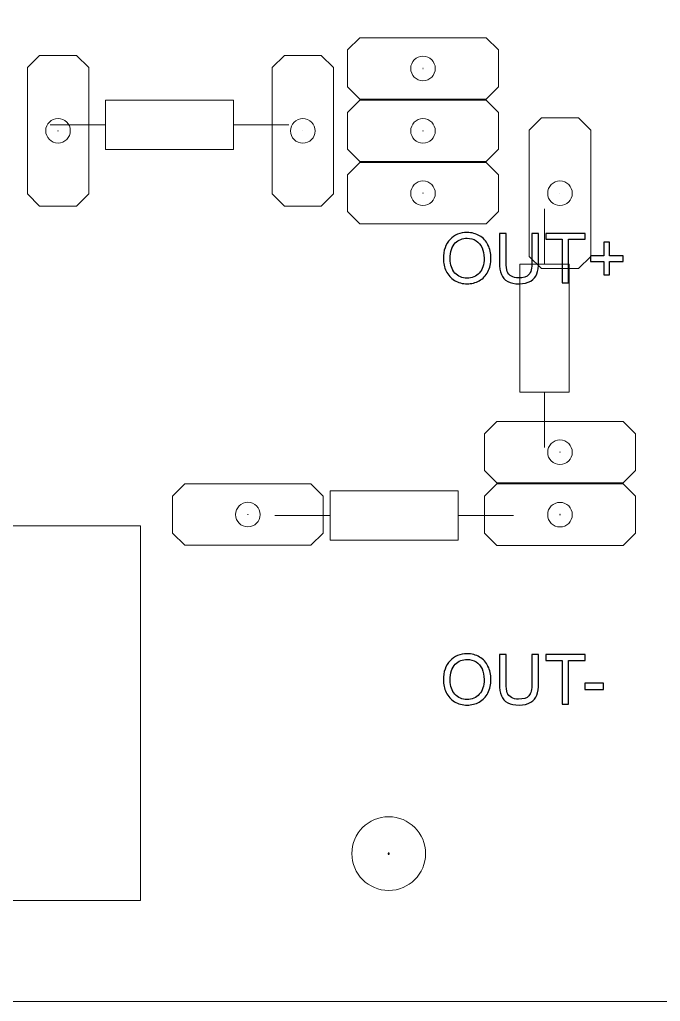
# Model space of a CAD drawing. Header units: millimetres. Extents: x -145 to 148, y -255 to 152.
# Drawn here: x 64.56 to 90.63, y -25.44 to 14.52 of the extents above; entities that cross this region are included whole.
import ezdxf

# ---------------------------------------------------------------- set-up
doc = ezdxf.new("R2010")
doc.units = ezdxf.units.MM
doc.header["$MEASUREMENT"] = 0
doc.layers.add('Layer 1', color=7, linetype='Continuous')

msp = doc.modelspace()

# ---------------------------------------------------------------- linework, layer by layer
at = {"layer": 'Layer 1', "color": 140, "lineweight": 9}
for points in [[(68.0598, 9.2367), (73.2666, 9.2367), (73.2666, 11.2367), (68.0598, 11.2367), (68.0598, 9.2367)], [(77.1944, -6.6669), (82.4012, -6.6669), (82.4012, -4.6669), (77.1944, -4.6669), (77.1944, -6.6669)]]:
    msp.add_lwpolyline(points, close=True, dxfattribs=at)
at = {"layer": 'Layer 1', "lineweight": 9}
for centre, major_axis in [((80.9742, 12.5282), (0, 0.5)), ((66.124, 9.9931), (0, 0.5)), ((76.0857, 9.9882), (0, 0.5)), ((80.9742, 9.9882), (0, 0.5)), ((80.9742, 7.4482), (0, 0.5)), ((86.5485, 7.45), (0, 0.5)), ((86.5485, -3.0927), (0, 0.5)), ((73.8486, -5.6292), (0, 0.5)), ((86.5485, -5.6327), (0, 0.5)), ((79.579, -19.4254), (0, 1.5))]:
    msp.add_ellipse(centre, major_axis=major_axis, ratio=1, dxfattribs=at)
for points, knots in [([(21.2203, 28.6584), (21.2203, 28.6584), (20.0655, 29.3251), (20.0655, 29.3251), (19.671, 29.184), (19.2458, 29.1072), (18.8028, 29.1072), (16.7317, 29.1072), (15.0528, 30.7861), (15.0528, 32.8572), (15.0528, 34.4854), (16.0905, 35.8711), (17.5404, 36.3894), (17.5404, 36.3894), (17.5404, 37.3814), (17.5404, 37.3814), (17.5404, 37.3814), (15.794, 39.1278), (15.794, 39.1278), (15.794, 39.1278), (15.794, 49.2486), (15.794, 49.2486), (15.794, 49.2486), (17.5304, 50.985), (17.5304, 50.985), (17.5304, 50.985), (135.1163, 50.985), (135.1163, 50.985), (135.6024, 52.4924), (137.0168, 53.583), (138.686, 53.583), (140.7571, 53.583), (142.436, 51.9041), (142.436, 49.833), (142.436, 48.2997), (141.5157, 46.9813), (140.1975, 46.4001), (140.1975, 46.4001), (140.1975, 12.5718), (140.1975, 12.5718), (141.5218, 11.9932), (142.4475, 10.6716), (142.4475, 9.1339), (142.4475, 7.5962), (141.5218, 6.2746), (140.1975, 5.696), (140.1975, 5.696), (140.1975, -20.0954), (140.1975, -20.0954), (140.1975, -20.0954), (134.8523, -25.4406), (134.8523, -25.4406), (134.8523, -25.4406), (29.9739, -25.4406), (29.9739, -25.4406), (29.9739, -25.4406), (26.9739, -22.4406), (26.9739, -22.4406), (26.9739, -22.4406), (26.9739, -5.4211), (26.9739, -5.4211), (26.9739, -5.4211), (28.7239, -3.6711), (28.7239, -3.6711), (28.7239, -3.6711), (40.8277, -3.6711), (40.8277, -3.6711), (40.8277, -3.6711), (42.3547, -2.144), (42.3547, -2.144), (42.3547, -2.144), (42.4719, 11.2024), (42.4719, 11.2024), (42.4719, 11.2024), (40.4808, 13.1935), (40.4808, 13.1935), (40.4808, 13.1935), (22.6803, 13.1935), (22.6803, 13.1935), (22.6803, 13.1935), (21.1803, 14.6935), (21.1803, 14.6935), (21.1803, 14.6935), (21.1803, 28.6815), (21.1803, 28.6815)], [0, 0, 0, 0, 0.0357143, 0.0357143, 0.0357143, 0.0714286, 0.0714286, 0.0714286, 0.1071429, 0.1071429, 0.1071429, 0.1428571, 0.1428571, 0.1428571, 0.1785714, 0.1785714, 0.1785714, 0.2142857, 0.2142857, 0.2142857, 0.25, 0.25, 0.25, 0.2857143, 0.2857143, 0.2857143, 0.3214286, 0.3214286, 0.3214286, 0.3571429, 0.3571429, 0.3571429, 0.3928571, 0.3928571, 0.3928571, 0.4285714, 0.4285714, 0.4285714, 0.4642857, 0.4642857, 0.4642857, 0.5, 0.5, 0.5, 0.5357143, 0.5357143, 0.5357143, 0.5714286, 0.5714286, 0.5714286, 0.6071429, 0.6071429, 0.6071429, 0.6428571, 0.6428571, 0.6428571, 0.6785714, 0.6785714, 0.6785714, 0.7142857, 0.7142857, 0.7142857, 0.75, 0.75, 0.75, 0.7857143, 0.7857143, 0.7857143, 0.8214286, 0.8214286, 0.8214286, 0.8571429, 0.8571429, 0.8571429, 0.8928571, 0.8928571, 0.8928571, 0.9285714, 0.9285714, 0.9285714, 0.9642857, 0.9642857, 0.9642857, 1, 1, 1, 1]), ([(83.5424, 11.28), (83.5424, 11.28), (78.406, 11.28), (78.406, 11.28), (78.406, 11.28), (77.906, 11.78), (77.906, 11.78), (77.906, 11.78), (77.906, 13.28), (77.906, 13.28), (77.906, 13.28), (78.406, 13.78), (78.406, 13.78), (78.406, 13.78), (83.5424, 13.78), (83.5424, 13.78), (83.5424, 13.78), (84.0424, 13.28), (84.0424, 13.28), (84.0424, 13.28), (84.0424, 11.78), (84.0424, 11.78), (84.0424, 11.78), (83.5424, 11.28), (83.5424, 11.28)], [0, 0, 0, 0, 0.125, 0.125, 0.125, 0.25, 0.25, 0.25, 0.375, 0.375, 0.375, 0.5, 0.5, 0.5, 0.625, 0.625, 0.625, 0.75, 0.75, 0.75, 0.875, 0.875, 0.875, 1, 1, 1, 1]), ([(64.8757, 7.4249), (64.8757, 7.4249), (64.8757, 12.5613), (64.8757, 12.5613), (64.8757, 12.5613), (65.3757, 13.0613), (65.3757, 13.0613), (65.3757, 13.0613), (66.8757, 13.0613), (66.8757, 13.0613), (66.8757, 13.0613), (67.3757, 12.5613), (67.3757, 12.5613), (67.3757, 12.5613), (67.3757, 7.4249), (67.3757, 7.4249), (67.3757, 7.4249), (66.8757, 6.9249), (66.8757, 6.9249), (66.8757, 6.9249), (65.3757, 6.9249), (65.3757, 6.9249), (65.3757, 6.9249), (64.8757, 7.4249), (64.8757, 7.4249)], [0, 0, 0, 0, 0.125, 0.125, 0.125, 0.25, 0.25, 0.25, 0.375, 0.375, 0.375, 0.5, 0.5, 0.5, 0.625, 0.625, 0.625, 0.75, 0.75, 0.75, 0.875, 0.875, 0.875, 1, 1, 1, 1]), ([(74.8357, 7.4249), (74.8357, 7.4249), (74.8357, 12.5613), (74.8357, 12.5613), (74.8357, 12.5613), (75.3357, 13.0613), (75.3357, 13.0613), (75.3357, 13.0613), (76.8357, 13.0613), (76.8357, 13.0613), (76.8357, 13.0613), (77.3357, 12.5613), (77.3357, 12.5613), (77.3357, 12.5613), (77.3357, 7.4249), (77.3357, 7.4249), (77.3357, 7.4249), (76.8357, 6.9249), (76.8357, 6.9249), (76.8357, 6.9249), (75.3357, 6.9249), (75.3357, 6.9249), (75.3357, 6.9249), (74.8357, 7.4249), (74.8357, 7.4249)], [0, 0, 0, 0, 0.125, 0.125, 0.125, 0.25, 0.25, 0.25, 0.375, 0.375, 0.375, 0.5, 0.5, 0.5, 0.625, 0.625, 0.625, 0.75, 0.75, 0.75, 0.875, 0.875, 0.875, 1, 1, 1, 1]), ([(83.5424, 8.74), (83.5424, 8.74), (78.406, 8.74), (78.406, 8.74), (78.406, 8.74), (77.906, 9.24), (77.906, 9.24), (77.906, 9.24), (77.906, 10.74), (77.906, 10.74), (77.906, 10.74), (78.406, 11.24), (78.406, 11.24), (78.406, 11.24), (83.5424, 11.24), (83.5424, 11.24), (83.5424, 11.24), (84.0424, 10.74), (84.0424, 10.74), (84.0424, 10.74), (84.0424, 9.24), (84.0424, 9.24), (84.0424, 9.24), (83.5424, 8.74), (83.5424, 8.74)], [0, 0, 0, 0, 0.125, 0.125, 0.125, 0.25, 0.25, 0.25, 0.375, 0.375, 0.375, 0.5, 0.5, 0.5, 0.625, 0.625, 0.625, 0.75, 0.75, 0.75, 0.875, 0.875, 0.875, 1, 1, 1, 1]), ([(85.2985, 4.8818), (85.2985, 4.8818), (85.2985, 10.0182), (85.2985, 10.0182), (85.2985, 10.0182), (85.7985, 10.5182), (85.7985, 10.5182), (85.7985, 10.5182), (87.2985, 10.5182), (87.2985, 10.5182), (87.2985, 10.5182), (87.7985, 10.0182), (87.7985, 10.0182), (87.7985, 10.0182), (87.7985, 4.8818), (87.7985, 4.8818), (87.7985, 4.8818), (87.2985, 4.3818), (87.2985, 4.3818), (87.2985, 4.3818), (85.7985, 4.3818), (85.7985, 4.3818), (85.7985, 4.3818), (85.2985, 4.8818), (85.2985, 4.8818)], [0, 0, 0, 0, 0.125, 0.125, 0.125, 0.25, 0.25, 0.25, 0.375, 0.375, 0.375, 0.5, 0.5, 0.5, 0.625, 0.625, 0.625, 0.75, 0.75, 0.75, 0.875, 0.875, 0.875, 1, 1, 1, 1]), ([(83.5424, 6.2), (83.5424, 6.2), (78.406, 6.2), (78.406, 6.2), (78.406, 6.2), (77.906, 6.7), (77.906, 6.7), (77.906, 6.7), (77.906, 8.2), (77.906, 8.2), (77.906, 8.2), (78.406, 8.7), (78.406, 8.7), (78.406, 8.7), (83.5424, 8.7), (83.5424, 8.7), (83.5424, 8.7), (84.0424, 8.2), (84.0424, 8.2), (84.0424, 8.2), (84.0424, 6.7), (84.0424, 6.7), (84.0424, 6.7), (83.5424, 6.2), (83.5424, 6.2)], [0, 0, 0, 0, 0.125, 0.125, 0.125, 0.25, 0.25, 0.25, 0.375, 0.375, 0.375, 0.5, 0.5, 0.5, 0.625, 0.625, 0.625, 0.75, 0.75, 0.75, 0.875, 0.875, 0.875, 1, 1, 1, 1]), ([(81.8038, 4.7803), (81.8038, 5.1152), (81.8941, 5.3777), (82.0742, 5.5673), (82.2544, 5.7568), (82.4867, 5.8514), (82.7718, 5.8514), (82.9585, 5.8514), (83.1264, 5.8067), (83.2765, 5.7178), (83.4261, 5.6289), (83.5404, 5.5047), (83.6189, 5.3452), (83.6975, 5.1863), (83.737, 5.0056), (83.737, 4.8039), (83.737, 4.5992), (83.6956, 4.4158), (83.6128, 4.2545), (83.53, 4.0927), (83.4129, 3.9704), (83.2614, 3.8876), (83.1095, 3.8043), (82.9458, 3.7629), (82.7704, 3.7629), (82.5799, 3.7629), (82.4101, 3.809), (82.26, 3.9008), (82.1104, 3.9925), (81.9966, 4.1176), (81.9195, 4.2766), (81.8423, 4.4351), (81.8038, 4.603), (81.8038, 4.7803)], [0, 0, 0, 0, 0.0909091, 0.0909091, 0.0909091, 0.1818182, 0.1818182, 0.1818182, 0.2727273, 0.2727273, 0.2727273, 0.3636364, 0.3636364, 0.3636364, 0.4545455, 0.4545455, 0.4545455, 0.5454545, 0.5454545, 0.5454545, 0.6363636, 0.6363636, 0.6363636, 0.7272727, 0.7272727, 0.7272727, 0.8181818, 0.8181818, 0.8181818, 0.9090909, 0.9090909, 0.9090909, 1, 1, 1, 1]), ([(82.0803, 4.7756), (82.0803, 4.5325), (82.1457, 4.341), (82.2765, 4.2013), (82.4072, 4.0616), (82.5714, 3.9915), (82.769, 3.9915), (82.9703, 3.9915), (83.1354, 4.0621), (83.2657, 4.2032), (83.3955, 4.3443), (83.4604, 4.5447), (83.4604, 4.8043), (83.4604, 4.9685), (83.4326, 5.1119), (83.3771, 5.2342), (83.3216, 5.3565), (83.2403, 5.4515), (83.1335, 5.5188), (83.0262, 5.5861), (82.9063, 5.6199), (82.7732, 5.6199), (82.5841, 5.6199), (82.4214, 5.555), (82.285, 5.4252), (82.1485, 5.2954), (82.0803, 5.079), (82.0803, 4.7756)], [0, 0, 0, 0, 0.1111111, 0.1111111, 0.1111111, 0.2222222, 0.2222222, 0.2222222, 0.3333333, 0.3333333, 0.3333333, 0.4444444, 0.4444444, 0.4444444, 0.5555556, 0.5555556, 0.5555556, 0.6666667, 0.6666667, 0.6666667, 0.7777778, 0.7777778, 0.7777778, 0.8888889, 0.8888889, 0.8888889, 1, 1, 1, 1]), ([(85.4044, 5.8175), (85.4044, 5.8175), (85.6725, 5.8175), (85.6725, 5.8175), (85.6725, 5.8175), (85.6725, 4.6505), (85.6725, 4.6505), (85.6725, 4.4473), (85.6495, 4.286), (85.6039, 4.1665), (85.5578, 4.0475), (85.475, 3.9501), (85.3555, 3.8754), (85.2356, 3.8006), (85.0789, 3.7629), (84.8842, 3.7629), (84.6956, 3.7629), (84.5408, 3.7954), (84.4209, 3.8608), (84.3005, 3.9262), (84.2149, 4.0202), (84.1636, 4.1439), (84.1123, 4.2676), (84.0865, 4.4365), (84.0865, 4.6505), (84.0865, 4.6505), (84.0865, 5.8175), (84.0865, 5.8175), (84.0865, 5.8175), (84.3546, 5.8175), (84.3546, 5.8175), (84.3546, 5.8175), (84.3546, 4.651), (84.3546, 4.651), (84.3546, 4.4755), (84.371, 4.3457), (84.4035, 4.2629), (84.4359, 4.1797), (84.4914, 4.1152), (84.5709, 4.0706), (84.65, 4.0254), (84.7468, 4.0028), (84.8611, 4.0028), (85.0568, 4.0028), (85.1965, 4.0475), (85.2798, 4.1364), (85.363, 4.2258), (85.4044, 4.397), (85.4044, 4.651), (85.4044, 4.651), (85.4044, 5.8175), (85.4044, 5.8175)], [0, 0, 0, 0, 0.0588235, 0.0588235, 0.0588235, 0.1176471, 0.1176471, 0.1176471, 0.1764706, 0.1764706, 0.1764706, 0.2352941, 0.2352941, 0.2352941, 0.2941176, 0.2941176, 0.2941176, 0.3529412, 0.3529412, 0.3529412, 0.4117647, 0.4117647, 0.4117647, 0.4705882, 0.4705882, 0.4705882, 0.5294118, 0.5294118, 0.5294118, 0.5882353, 0.5882353, 0.5882353, 0.6470588, 0.6470588, 0.6470588, 0.7058824, 0.7058824, 0.7058824, 0.7647059, 0.7647059, 0.7647059, 0.8235294, 0.8235294, 0.8235294, 0.8823529, 0.8823529, 0.8823529, 0.9411765, 0.9411765, 0.9411765, 1, 1, 1, 1]), ([(86.6325, 3.7968), (86.6325, 3.7968), (86.6325, 5.5804), (86.6325, 5.5804), (86.6325, 5.5804), (85.9665, 5.5804), (85.9665, 5.5804), (85.9665, 5.5804), (85.9665, 5.8175), (85.9665, 5.8175), (85.9665, 5.8175), (87.5667, 5.8175), (87.5667, 5.8175), (87.5667, 5.8175), (87.5667, 5.5804), (87.5667, 5.5804), (87.5667, 5.5804), (86.9007, 5.5804), (86.9007, 5.5804), (86.9007, 5.5804), (86.9007, 3.7968), (86.9007, 3.7968), (86.9007, 3.7968), (86.6325, 3.7968), (86.6325, 3.7968)], [0, 0, 0, 0, 0.125, 0.125, 0.125, 0.25, 0.25, 0.25, 0.375, 0.375, 0.375, 0.5, 0.5, 0.5, 0.625, 0.625, 0.625, 0.75, 0.75, 0.75, 0.875, 0.875, 0.875, 1, 1, 1, 1]), ([(88.3339, 4.1242), (88.3339, 4.1242), (88.3339, 4.6773), (88.3339, 4.6773), (88.3339, 4.6773), (87.7835, 4.6773), (87.7835, 4.6773), (87.7835, 4.6773), (87.7835, 4.9087), (87.7835, 4.9087), (87.7835, 4.9087), (88.3339, 4.9087), (88.3339, 4.9087), (88.3339, 4.9087), (88.3339, 5.4591), (88.3339, 5.4591), (88.3339, 5.4591), (88.5681, 5.4591), (88.5681, 5.4591), (88.5681, 5.4591), (88.5681, 4.9087), (88.5681, 4.9087), (88.5681, 4.9087), (89.1184, 4.9087), (89.1184, 4.9087), (89.1184, 4.9087), (89.1184, 4.6773), (89.1184, 4.6773), (89.1184, 4.6773), (88.5681, 4.6773), (88.5681, 4.6773), (88.5681, 4.6773), (88.5681, 4.1242), (88.5681, 4.1242), (88.5681, 4.1242), (88.3339, 4.1242), (88.3339, 4.1242)], [0, 0, 0, 0, 0.0833333, 0.0833333, 0.0833333, 0.1666667, 0.1666667, 0.1666667, 0.25, 0.25, 0.25, 0.3333333, 0.3333333, 0.3333333, 0.4166667, 0.4166667, 0.4166667, 0.5, 0.5, 0.5, 0.5833333, 0.5833333, 0.5833333, 0.6666667, 0.6666667, 0.6666667, 0.75, 0.75, 0.75, 0.8333333, 0.8333333, 0.8333333, 0.9166667, 0.9166667, 0.9166667, 1, 1, 1, 1]), ([(89.1167, -4.341), (89.1167, -4.341), (83.9803, -4.341), (83.9803, -4.341), (83.9803, -4.341), (83.4803, -3.841), (83.4803, -3.841), (83.4803, -3.841), (83.4803, -2.341), (83.4803, -2.341), (83.4803, -2.341), (83.9803, -1.841), (83.9803, -1.841), (83.9803, -1.841), (89.1167, -1.841), (89.1167, -1.841), (89.1167, -1.841), (89.6167, -2.341), (89.6167, -2.341), (89.6167, -2.341), (89.6167, -3.841), (89.6167, -3.841), (89.6167, -3.841), (89.1167, -4.341), (89.1167, -4.341)], [0, 0, 0, 0, 0.125, 0.125, 0.125, 0.25, 0.25, 0.25, 0.375, 0.375, 0.375, 0.5, 0.5, 0.5, 0.625, 0.625, 0.625, 0.75, 0.75, 0.75, 0.875, 0.875, 0.875, 1, 1, 1, 1]), ([(76.4168, -6.8792), (76.4168, -6.8792), (71.2804, -6.8792), (71.2804, -6.8792), (71.2804, -6.8792), (70.7804, -6.3792), (70.7804, -6.3792), (70.7804, -6.3792), (70.7804, -4.8792), (70.7804, -4.8792), (70.7804, -4.8792), (71.2804, -4.3792), (71.2804, -4.3792), (71.2804, -4.3792), (76.4168, -4.3792), (76.4168, -4.3792), (76.4168, -4.3792), (76.9168, -4.8792), (76.9168, -4.8792), (76.9168, -4.8792), (76.9168, -6.3792), (76.9168, -6.3792), (76.9168, -6.3792), (76.4168, -6.8792), (76.4168, -6.8792)], [0, 0, 0, 0, 0.125, 0.125, 0.125, 0.25, 0.25, 0.25, 0.375, 0.375, 0.375, 0.5, 0.5, 0.5, 0.625, 0.625, 0.625, 0.75, 0.75, 0.75, 0.875, 0.875, 0.875, 1, 1, 1, 1]), ([(89.1167, -6.881), (89.1167, -6.881), (83.9803, -6.881), (83.9803, -6.881), (83.9803, -6.881), (83.4803, -6.381), (83.4803, -6.381), (83.4803, -6.381), (83.4803, -4.881), (83.4803, -4.881), (83.4803, -4.881), (83.9803, -4.381), (83.9803, -4.381), (83.9803, -4.381), (89.1167, -4.381), (89.1167, -4.381), (89.1167, -4.381), (89.6167, -4.881), (89.6167, -4.881), (89.6167, -4.881), (89.6167, -6.381), (89.6167, -6.381), (89.6167, -6.381), (89.1167, -6.881), (89.1167, -6.881)], [0, 0, 0, 0, 0.125, 0.125, 0.125, 0.25, 0.25, 0.25, 0.375, 0.375, 0.375, 0.5, 0.5, 0.5, 0.625, 0.625, 0.625, 0.75, 0.75, 0.75, 0.875, 0.875, 0.875, 1, 1, 1, 1]), ([(81.8038, -12.3647), (81.8038, -12.0298), (81.8941, -11.7673), (82.0742, -11.5777), (82.2544, -11.3882), (82.4867, -11.2936), (82.7718, -11.2936), (82.9585, -11.2936), (83.1264, -11.3383), (83.2765, -11.4272), (83.4261, -11.5161), (83.5404, -11.6403), (83.6189, -11.7998), (83.6975, -11.9587), (83.737, -12.1394), (83.737, -12.3411), (83.737, -12.5458), (83.6956, -12.7292), (83.6128, -12.8905), (83.53, -13.0523), (83.4129, -13.1746), (83.2614, -13.2574), (83.1095, -13.3407), (82.9458, -13.3821), (82.7704, -13.3821), (82.5799, -13.3821), (82.4101, -13.336), (82.26, -13.2442), (82.1104, -13.1525), (81.9966, -13.0274), (81.9195, -12.8684), (81.8423, -12.7099), (81.8038, -12.542), (81.8038, -12.3647)], [0, 0, 0, 0, 0.0909091, 0.0909091, 0.0909091, 0.1818182, 0.1818182, 0.1818182, 0.2727273, 0.2727273, 0.2727273, 0.3636364, 0.3636364, 0.3636364, 0.4545455, 0.4545455, 0.4545455, 0.5454545, 0.5454545, 0.5454545, 0.6363636, 0.6363636, 0.6363636, 0.7272727, 0.7272727, 0.7272727, 0.8181818, 0.8181818, 0.8181818, 0.9090909, 0.9090909, 0.9090909, 1, 1, 1, 1]), ([(82.0803, -12.3694), (82.0803, -12.6125), (82.1457, -12.804), (82.2765, -12.9437), (82.4072, -13.0834), (82.5714, -13.1535), (82.769, -13.1535), (82.9703, -13.1535), (83.1354, -13.0829), (83.2657, -12.9418), (83.3955, -12.8007), (83.4604, -12.6003), (83.4604, -12.3407), (83.4604, -12.1765), (83.4326, -12.0331), (83.3771, -11.9108), (83.3216, -11.7885), (83.2403, -11.6935), (83.1335, -11.6262), (83.0262, -11.5589), (82.9063, -11.5251), (82.7732, -11.5251), (82.5841, -11.5251), (82.4214, -11.59), (82.285, -11.7198), (82.1485, -11.8496), (82.0803, -12.066), (82.0803, -12.3694)], [0, 0, 0, 0, 0.1111111, 0.1111111, 0.1111111, 0.2222222, 0.2222222, 0.2222222, 0.3333333, 0.3333333, 0.3333333, 0.4444444, 0.4444444, 0.4444444, 0.5555556, 0.5555556, 0.5555556, 0.6666667, 0.6666667, 0.6666667, 0.7777778, 0.7777778, 0.7777778, 0.8888889, 0.8888889, 0.8888889, 1, 1, 1, 1]), ([(85.4044, -11.3275), (85.4044, -11.3275), (85.6725, -11.3275), (85.6725, -11.3275), (85.6725, -11.3275), (85.6725, -12.4945), (85.6725, -12.4945), (85.6725, -12.6977), (85.6495, -12.859), (85.6039, -12.9785), (85.5578, -13.0975), (85.475, -13.1949), (85.3555, -13.2696), (85.2356, -13.3444), (85.0789, -13.3821), (84.8842, -13.3821), (84.6956, -13.3821), (84.5408, -13.3496), (84.4209, -13.2842), (84.3005, -13.2188), (84.2149, -13.1248), (84.1636, -13.0011), (84.1123, -12.8774), (84.0865, -12.7085), (84.0865, -12.4945), (84.0865, -12.4945), (84.0865, -11.3275), (84.0865, -11.3275), (84.0865, -11.3275), (84.3546, -11.3275), (84.3546, -11.3275), (84.3546, -11.3275), (84.3546, -12.494), (84.3546, -12.494), (84.3546, -12.6695), (84.371, -12.7993), (84.4035, -12.8821), (84.4359, -12.9653), (84.4914, -13.0298), (84.5709, -13.0744), (84.65, -13.1196), (84.7468, -13.1422), (84.8611, -13.1422), (85.0568, -13.1422), (85.1965, -13.0975), (85.2798, -13.0086), (85.363, -12.9192), (85.4044, -12.748), (85.4044, -12.494), (85.4044, -12.494), (85.4044, -11.3275), (85.4044, -11.3275)], [0, 0, 0, 0, 0.0588235, 0.0588235, 0.0588235, 0.1176471, 0.1176471, 0.1176471, 0.1764706, 0.1764706, 0.1764706, 0.2352941, 0.2352941, 0.2352941, 0.2941176, 0.2941176, 0.2941176, 0.3529412, 0.3529412, 0.3529412, 0.4117647, 0.4117647, 0.4117647, 0.4705882, 0.4705882, 0.4705882, 0.5294118, 0.5294118, 0.5294118, 0.5882353, 0.5882353, 0.5882353, 0.6470588, 0.6470588, 0.6470588, 0.7058824, 0.7058824, 0.7058824, 0.7647059, 0.7647059, 0.7647059, 0.8235294, 0.8235294, 0.8235294, 0.8823529, 0.8823529, 0.8823529, 0.9411765, 0.9411765, 0.9411765, 1, 1, 1, 1]), ([(86.6325, -13.3482), (86.6325, -13.3482), (86.6325, -11.5646), (86.6325, -11.5646), (86.6325, -11.5646), (85.9665, -11.5646), (85.9665, -11.5646), (85.9665, -11.5646), (85.9665, -11.3275), (85.9665, -11.3275), (85.9665, -11.3275), (87.5667, -11.3275), (87.5667, -11.3275), (87.5667, -11.3275), (87.5667, -11.5646), (87.5667, -11.5646), (87.5667, -11.5646), (86.9007, -11.5646), (86.9007, -11.5646), (86.9007, -11.5646), (86.9007, -13.3482), (86.9007, -13.3482), (86.9007, -13.3482), (86.6325, -13.3482), (86.6325, -13.3482)], [0, 0, 0, 0, 0.125, 0.125, 0.125, 0.25, 0.25, 0.25, 0.375, 0.375, 0.375, 0.5, 0.5, 0.5, 0.625, 0.625, 0.625, 0.75, 0.75, 0.75, 0.875, 0.875, 0.875, 1, 1, 1, 1]), ([(87.5573, -12.7414), (87.5573, -12.7414), (87.5573, -12.4931), (87.5573, -12.4931), (87.5573, -12.4931), (88.3249, -12.4931), (88.3249, -12.4931), (88.3249, -12.4931), (88.3249, -12.7414), (88.3249, -12.7414), (88.3249, -12.7414), (87.5573, -12.7414), (87.5573, -12.7414)], [0, 0, 0, 0, 0.25, 0.25, 0.25, 0.5, 0.5, 0.5, 0.75, 0.75, 0.75, 1, 1, 1, 1])]:
    msp.add_open_spline(points, degree=3, knots=knots, dxfattribs=at)
at = {"layer": 'Layer 1', "color": 4, "lineweight": 9}
msp.add_open_spline([(69.4755, -6.0919), (69.4755, -6.0919), (69.4755, -21.3319), (69.4755, -21.3319), (69.4755, -21.3319), (40.4591, -21.3319), (40.4591, -21.3319), (40.4591, -21.3319), (40.4591, -3.5519), (40.4591, -3.5519), (40.4591, -3.5519), (42.9991, -3.5519), (42.9991, -3.5519), (42.9991, -3.5519), (42.9991, 13.4681), (42.9991, 13.4681), (42.9991, 13.4681), (61.3155, 13.4681), (61.3155, 13.4681), (61.3155, 13.4681), (61.3155, -6.0919), (61.3155, -6.0919), (61.3155, -6.0919), (69.4755, -6.0919), (69.4755, -6.0919)], degree=3, knots=[0, 0, 0, 0, 0.125, 0.125, 0.125, 0.25, 0.25, 0.25, 0.375, 0.375, 0.375, 0.5, 0.5, 0.5, 0.625, 0.625, 0.625, 0.75, 0.75, 0.75, 0.875, 0.875, 0.875, 1, 1, 1, 1], dxfattribs=at)
at = {"layer": 'Layer 1', "color": 5}
for points in [[(80.9759, 12.53), (80.9759, 12.53), (80.9759, 12.5265), (80.9759, 12.5265), (80.9759, 12.5265), (80.9724, 12.5265), (80.9724, 12.5265), (80.9724, 12.5265), (80.9724, 12.53), (80.9724, 12.53), (80.9724, 12.53), (80.9759, 12.53), (80.9759, 12.53)], [(66.1257, 9.9914), (66.1257, 9.9914), (66.1222, 9.9914), (66.1222, 9.9914), (66.1222, 9.9914), (66.1222, 9.9949), (66.1222, 9.9949), (66.1222, 9.9949), (66.1257, 9.9949), (66.1257, 9.9949), (66.1257, 9.9949), (66.1257, 9.9914), (66.1257, 9.9914)], [(76.0857, 9.9914), (76.0857, 9.9914), (76.0822, 9.9914), (76.0822, 9.9914), (76.0822, 9.9914), (76.0822, 9.9949), (76.0822, 9.9949), (76.0822, 9.9949), (76.0857, 9.9949), (76.0857, 9.9949), (76.0857, 9.9949), (76.0857, 9.9914), (76.0857, 9.9914)], [(80.9759, 9.99), (80.9759, 9.99), (80.9759, 9.9865), (80.9759, 9.9865), (80.9759, 9.9865), (80.9724, 9.9865), (80.9724, 9.9865), (80.9724, 9.9865), (80.9724, 9.99), (80.9724, 9.99), (80.9724, 9.99), (80.9759, 9.99), (80.9759, 9.99)], [(80.9759, 7.45), (80.9759, 7.45), (80.9759, 7.4465), (80.9759, 7.4465), (80.9759, 7.4465), (80.9724, 7.4465), (80.9724, 7.4465), (80.9724, 7.4465), (80.9724, 7.45), (80.9724, 7.45), (80.9724, 7.45), (80.9759, 7.45), (80.9759, 7.45)], [(86.5485, 7.4483), (86.5485, 7.4483), (86.545, 7.4483), (86.545, 7.4483), (86.545, 7.4483), (86.545, 7.4518), (86.545, 7.4518), (86.545, 7.4518), (86.5485, 7.4518), (86.5485, 7.4518), (86.5485, 7.4518), (86.5485, 7.4483), (86.5485, 7.4483)], [(86.5502, -3.091), (86.5502, -3.091), (86.5502, -3.0945), (86.5502, -3.0945), (86.5502, -3.0945), (86.5467, -3.0945), (86.5467, -3.0945), (86.5467, -3.0945), (86.5467, -3.091), (86.5467, -3.091), (86.5467, -3.091), (86.5502, -3.091), (86.5502, -3.091)], [(73.8503, -5.6292), (73.8503, -5.6292), (73.8503, -5.6327), (73.8503, -5.6327), (73.8503, -5.6327), (73.8468, -5.6327), (73.8468, -5.6327), (73.8468, -5.6327), (73.8468, -5.6292), (73.8468, -5.6292), (73.8468, -5.6292), (73.8503, -5.6292), (73.8503, -5.6292)], [(86.5502, -5.631), (86.5502, -5.631), (86.5502, -5.6345), (86.5502, -5.6345), (86.5502, -5.6345), (86.5467, -5.6345), (86.5467, -5.6345), (86.5467, -5.6345), (86.5467, -5.631), (86.5467, -5.631), (86.5467, -5.631), (86.5502, -5.631), (86.5502, -5.631)]]:
    msp.add_open_spline(points, degree=3, knots=[0, 0, 0, 0, 0.25, 0.25, 0.25, 0.5, 0.5, 0.5, 0.75, 0.75, 0.75, 1, 1, 1, 1], dxfattribs=at)
at = {"layer": 'Layer 1', "color": 5, "lineweight": 9}
for points in [[(80.9759, 12.53), (80.9759, 12.53), (80.9759, 12.5265), (80.9759, 12.5265), (80.9759, 12.5265), (80.9724, 12.5265), (80.9724, 12.5265), (80.9724, 12.5265), (80.9724, 12.53), (80.9724, 12.53), (80.9724, 12.53), (80.9759, 12.53), (80.9759, 12.53)], [(66.1257, 9.9914), (66.1257, 9.9914), (66.1222, 9.9914), (66.1222, 9.9914), (66.1222, 9.9914), (66.1222, 9.9949), (66.1222, 9.9949), (66.1222, 9.9949), (66.1257, 9.9949), (66.1257, 9.9949), (66.1257, 9.9949), (66.1257, 9.9914), (66.1257, 9.9914)], [(76.0857, 9.9914), (76.0857, 9.9914), (76.0822, 9.9914), (76.0822, 9.9914), (76.0822, 9.9914), (76.0822, 9.9949), (76.0822, 9.9949), (76.0822, 9.9949), (76.0857, 9.9949), (76.0857, 9.9949), (76.0857, 9.9949), (76.0857, 9.9914), (76.0857, 9.9914)], [(80.9759, 9.99), (80.9759, 9.99), (80.9759, 9.9865), (80.9759, 9.9865), (80.9759, 9.9865), (80.9724, 9.9865), (80.9724, 9.9865), (80.9724, 9.9865), (80.9724, 9.99), (80.9724, 9.99), (80.9724, 9.99), (80.9759, 9.99), (80.9759, 9.99)], [(80.9759, 7.45), (80.9759, 7.45), (80.9759, 7.4465), (80.9759, 7.4465), (80.9759, 7.4465), (80.9724, 7.4465), (80.9724, 7.4465), (80.9724, 7.4465), (80.9724, 7.45), (80.9724, 7.45), (80.9724, 7.45), (80.9759, 7.45), (80.9759, 7.45)], [(86.5485, 7.4483), (86.5485, 7.4483), (86.545, 7.4483), (86.545, 7.4483), (86.545, 7.4483), (86.545, 7.4518), (86.545, 7.4518), (86.545, 7.4518), (86.5485, 7.4518), (86.5485, 7.4518), (86.5485, 7.4518), (86.5485, 7.4483), (86.5485, 7.4483)], [(86.5502, -3.091), (86.5502, -3.091), (86.5502, -3.0945), (86.5502, -3.0945), (86.5502, -3.0945), (86.5467, -3.0945), (86.5467, -3.0945), (86.5467, -3.0945), (86.5467, -3.091), (86.5467, -3.091), (86.5467, -3.091), (86.5502, -3.091), (86.5502, -3.091)], [(73.8503, -5.6292), (73.8503, -5.6292), (73.8503, -5.6327), (73.8503, -5.6327), (73.8503, -5.6327), (73.8468, -5.6327), (73.8468, -5.6327), (73.8468, -5.6327), (73.8468, -5.6292), (73.8468, -5.6292), (73.8468, -5.6292), (73.8503, -5.6292), (73.8503, -5.6292)], [(86.5502, -5.631), (86.5502, -5.631), (86.5502, -5.6345), (86.5502, -5.6345), (86.5502, -5.6345), (86.5467, -5.6345), (86.5467, -5.6345), (86.5467, -5.6345), (86.5467, -5.631), (86.5467, -5.631), (86.5467, -5.631), (86.5502, -5.631), (86.5502, -5.631)]]:
    msp.add_open_spline(points, degree=3, knots=[0, 0, 0, 0, 0.25, 0.25, 0.25, 0.5, 0.5, 0.5, 0.75, 0.75, 0.75, 1, 1, 1, 1], dxfattribs=at)
at = {"layer": 'Layer 1', "color": 140, "lineweight": 9}
for points in [[(68.0598, 10.2367), (68.0598, 10.2367), (65.8082, 10.2367), (65.8082, 10.2367)], [(75.5182, 10.2367), (75.5182, 10.2367), (73.2666, 10.2367), (73.2666, 10.2367)], [(85.9186, 4.5651), (85.9186, 4.5651), (85.9186, 6.8167), (85.9186, 6.8167)], [(85.9186, -2.8933), (85.9186, -2.8933), (85.9186, -0.6417), (85.9186, -0.6417)], [(77.1944, -5.6669), (77.1944, -5.6669), (74.9428, -5.6669), (74.9428, -5.6669)], [(84.6528, -5.6669), (84.6528, -5.6669), (82.4012, -5.6669), (82.4012, -5.6669)]]:
    msp.add_open_spline(points, degree=3, dxfattribs=at)
at = {"layer": 'Layer 1', "color": 4}
for points, knots in [([(81.8038, 4.7803), (81.8038, 5.1152), (81.8941, 5.3777), (82.0742, 5.5673), (82.2544, 5.7568), (82.4867, 5.8514), (82.7718, 5.8514), (82.9585, 5.8514), (83.1264, 5.8067), (83.2765, 5.7178), (83.4261, 5.6289), (83.5404, 5.5047), (83.6189, 5.3452), (83.6975, 5.1863), (83.737, 5.0056), (83.737, 4.8039), (83.737, 4.5992), (83.6956, 4.4158), (83.6128, 4.2545), (83.53, 4.0927), (83.4129, 3.9704), (83.2614, 3.8876), (83.1095, 3.8043), (82.9458, 3.7629), (82.7704, 3.7629), (82.5799, 3.7629), (82.4101, 3.809), (82.26, 3.9008), (82.1104, 3.9925), (81.9966, 4.1176), (81.9195, 4.2766), (81.8423, 4.4351), (81.8038, 4.603), (81.8038, 4.7803)], [0, 0, 0, 0, 0.0909091, 0.0909091, 0.0909091, 0.1818182, 0.1818182, 0.1818182, 0.2727273, 0.2727273, 0.2727273, 0.3636364, 0.3636364, 0.3636364, 0.4545455, 0.4545455, 0.4545455, 0.5454545, 0.5454545, 0.5454545, 0.6363636, 0.6363636, 0.6363636, 0.7272727, 0.7272727, 0.7272727, 0.8181818, 0.8181818, 0.8181818, 0.9090909, 0.9090909, 0.9090909, 1, 1, 1, 1]), ([(82.0803, 4.7756), (82.0803, 4.5325), (82.1457, 4.341), (82.2765, 4.2013), (82.4072, 4.0616), (82.5714, 3.9915), (82.769, 3.9915), (82.9703, 3.9915), (83.1354, 4.0621), (83.2657, 4.2032), (83.3955, 4.3443), (83.4604, 4.5447), (83.4604, 4.8043), (83.4604, 4.9685), (83.4326, 5.1119), (83.3771, 5.2342), (83.3216, 5.3565), (83.2403, 5.4515), (83.1335, 5.5188), (83.0262, 5.5861), (82.9063, 5.6199), (82.7732, 5.6199), (82.5841, 5.6199), (82.4214, 5.555), (82.285, 5.4252), (82.1485, 5.2954), (82.0803, 5.079), (82.0803, 4.7756)], [0, 0, 0, 0, 0.1111111, 0.1111111, 0.1111111, 0.2222222, 0.2222222, 0.2222222, 0.3333333, 0.3333333, 0.3333333, 0.4444444, 0.4444444, 0.4444444, 0.5555556, 0.5555556, 0.5555556, 0.6666667, 0.6666667, 0.6666667, 0.7777778, 0.7777778, 0.7777778, 0.8888889, 0.8888889, 0.8888889, 1, 1, 1, 1]), ([(85.4044, 5.8175), (85.4044, 5.8175), (85.6725, 5.8175), (85.6725, 5.8175), (85.6725, 5.8175), (85.6725, 4.6505), (85.6725, 4.6505), (85.6725, 4.4473), (85.6495, 4.286), (85.6039, 4.1665), (85.5578, 4.0475), (85.475, 3.9501), (85.3555, 3.8754), (85.2356, 3.8006), (85.0789, 3.7629), (84.8842, 3.7629), (84.6956, 3.7629), (84.5408, 3.7954), (84.4209, 3.8608), (84.3005, 3.9262), (84.2149, 4.0202), (84.1636, 4.1439), (84.1123, 4.2676), (84.0865, 4.4365), (84.0865, 4.6505), (84.0865, 4.6505), (84.0865, 5.8175), (84.0865, 5.8175), (84.0865, 5.8175), (84.3546, 5.8175), (84.3546, 5.8175), (84.3546, 5.8175), (84.3546, 4.651), (84.3546, 4.651), (84.3546, 4.4755), (84.371, 4.3457), (84.4035, 4.2629), (84.4359, 4.1797), (84.4914, 4.1152), (84.5709, 4.0706), (84.65, 4.0254), (84.7468, 4.0028), (84.8611, 4.0028), (85.0568, 4.0028), (85.1965, 4.0475), (85.2798, 4.1364), (85.363, 4.2258), (85.4044, 4.397), (85.4044, 4.651), (85.4044, 4.651), (85.4044, 5.8175), (85.4044, 5.8175)], [0, 0, 0, 0, 0.0588235, 0.0588235, 0.0588235, 0.1176471, 0.1176471, 0.1176471, 0.1764706, 0.1764706, 0.1764706, 0.2352941, 0.2352941, 0.2352941, 0.2941176, 0.2941176, 0.2941176, 0.3529412, 0.3529412, 0.3529412, 0.4117647, 0.4117647, 0.4117647, 0.4705882, 0.4705882, 0.4705882, 0.5294118, 0.5294118, 0.5294118, 0.5882353, 0.5882353, 0.5882353, 0.6470588, 0.6470588, 0.6470588, 0.7058824, 0.7058824, 0.7058824, 0.7647059, 0.7647059, 0.7647059, 0.8235294, 0.8235294, 0.8235294, 0.8823529, 0.8823529, 0.8823529, 0.9411765, 0.9411765, 0.9411765, 1, 1, 1, 1]), ([(86.6325, 3.7968), (86.6325, 3.7968), (86.6325, 5.5804), (86.6325, 5.5804), (86.6325, 5.5804), (85.9665, 5.5804), (85.9665, 5.5804), (85.9665, 5.5804), (85.9665, 5.8175), (85.9665, 5.8175), (85.9665, 5.8175), (87.5667, 5.8175), (87.5667, 5.8175), (87.5667, 5.8175), (87.5667, 5.5804), (87.5667, 5.5804), (87.5667, 5.5804), (86.9007, 5.5804), (86.9007, 5.5804), (86.9007, 5.5804), (86.9007, 3.7968), (86.9007, 3.7968), (86.9007, 3.7968), (86.6325, 3.7968), (86.6325, 3.7968)], [0, 0, 0, 0, 0.125, 0.125, 0.125, 0.25, 0.25, 0.25, 0.375, 0.375, 0.375, 0.5, 0.5, 0.5, 0.625, 0.625, 0.625, 0.75, 0.75, 0.75, 0.875, 0.875, 0.875, 1, 1, 1, 1]), ([(88.3339, 4.1242), (88.3339, 4.1242), (88.3339, 4.6773), (88.3339, 4.6773), (88.3339, 4.6773), (87.7835, 4.6773), (87.7835, 4.6773), (87.7835, 4.6773), (87.7835, 4.9087), (87.7835, 4.9087), (87.7835, 4.9087), (88.3339, 4.9087), (88.3339, 4.9087), (88.3339, 4.9087), (88.3339, 5.4591), (88.3339, 5.4591), (88.3339, 5.4591), (88.5681, 5.4591), (88.5681, 5.4591), (88.5681, 5.4591), (88.5681, 4.9087), (88.5681, 4.9087), (88.5681, 4.9087), (89.1184, 4.9087), (89.1184, 4.9087), (89.1184, 4.9087), (89.1184, 4.6773), (89.1184, 4.6773), (89.1184, 4.6773), (88.5681, 4.6773), (88.5681, 4.6773), (88.5681, 4.6773), (88.5681, 4.1242), (88.5681, 4.1242), (88.5681, 4.1242), (88.3339, 4.1242), (88.3339, 4.1242)], [0, 0, 0, 0, 0.0833333, 0.0833333, 0.0833333, 0.1666667, 0.1666667, 0.1666667, 0.25, 0.25, 0.25, 0.3333333, 0.3333333, 0.3333333, 0.4166667, 0.4166667, 0.4166667, 0.5, 0.5, 0.5, 0.5833333, 0.5833333, 0.5833333, 0.6666667, 0.6666667, 0.6666667, 0.75, 0.75, 0.75, 0.8333333, 0.8333333, 0.8333333, 0.9166667, 0.9166667, 0.9166667, 1, 1, 1, 1]), ([(81.8038, -12.3647), (81.8038, -12.0298), (81.8941, -11.7673), (82.0742, -11.5777), (82.2544, -11.3882), (82.4867, -11.2936), (82.7718, -11.2936), (82.9585, -11.2936), (83.1264, -11.3383), (83.2765, -11.4272), (83.4261, -11.5161), (83.5404, -11.6403), (83.6189, -11.7998), (83.6975, -11.9587), (83.737, -12.1394), (83.737, -12.3411), (83.737, -12.5458), (83.6956, -12.7292), (83.6128, -12.8905), (83.53, -13.0523), (83.4129, -13.1746), (83.2614, -13.2574), (83.1095, -13.3407), (82.9458, -13.3821), (82.7704, -13.3821), (82.5799, -13.3821), (82.4101, -13.336), (82.26, -13.2442), (82.1104, -13.1525), (81.9966, -13.0274), (81.9195, -12.8684), (81.8423, -12.7099), (81.8038, -12.542), (81.8038, -12.3647)], [0, 0, 0, 0, 0.0909091, 0.0909091, 0.0909091, 0.1818182, 0.1818182, 0.1818182, 0.2727273, 0.2727273, 0.2727273, 0.3636364, 0.3636364, 0.3636364, 0.4545455, 0.4545455, 0.4545455, 0.5454545, 0.5454545, 0.5454545, 0.6363636, 0.6363636, 0.6363636, 0.7272727, 0.7272727, 0.7272727, 0.8181818, 0.8181818, 0.8181818, 0.9090909, 0.9090909, 0.9090909, 1, 1, 1, 1]), ([(82.0803, -12.3694), (82.0803, -12.6125), (82.1457, -12.804), (82.2765, -12.9437), (82.4072, -13.0834), (82.5714, -13.1535), (82.769, -13.1535), (82.9703, -13.1535), (83.1354, -13.0829), (83.2657, -12.9418), (83.3955, -12.8007), (83.4604, -12.6003), (83.4604, -12.3407), (83.4604, -12.1765), (83.4326, -12.0331), (83.3771, -11.9108), (83.3216, -11.7885), (83.2403, -11.6935), (83.1335, -11.6262), (83.0262, -11.5589), (82.9063, -11.5251), (82.7732, -11.5251), (82.5841, -11.5251), (82.4214, -11.59), (82.285, -11.7198), (82.1485, -11.8496), (82.0803, -12.066), (82.0803, -12.3694)], [0, 0, 0, 0, 0.1111111, 0.1111111, 0.1111111, 0.2222222, 0.2222222, 0.2222222, 0.3333333, 0.3333333, 0.3333333, 0.4444444, 0.4444444, 0.4444444, 0.5555556, 0.5555556, 0.5555556, 0.6666667, 0.6666667, 0.6666667, 0.7777778, 0.7777778, 0.7777778, 0.8888889, 0.8888889, 0.8888889, 1, 1, 1, 1]), ([(85.4044, -11.3275), (85.4044, -11.3275), (85.6725, -11.3275), (85.6725, -11.3275), (85.6725, -11.3275), (85.6725, -12.4945), (85.6725, -12.4945), (85.6725, -12.6977), (85.6495, -12.859), (85.6039, -12.9785), (85.5578, -13.0975), (85.475, -13.1949), (85.3555, -13.2696), (85.2356, -13.3444), (85.0789, -13.3821), (84.8842, -13.3821), (84.6956, -13.3821), (84.5408, -13.3496), (84.4209, -13.2842), (84.3005, -13.2188), (84.2149, -13.1248), (84.1636, -13.0011), (84.1123, -12.8774), (84.0865, -12.7085), (84.0865, -12.4945), (84.0865, -12.4945), (84.0865, -11.3275), (84.0865, -11.3275), (84.0865, -11.3275), (84.3546, -11.3275), (84.3546, -11.3275), (84.3546, -11.3275), (84.3546, -12.494), (84.3546, -12.494), (84.3546, -12.6695), (84.371, -12.7993), (84.4035, -12.8821), (84.4359, -12.9653), (84.4914, -13.0298), (84.5709, -13.0744), (84.65, -13.1196), (84.7468, -13.1422), (84.8611, -13.1422), (85.0568, -13.1422), (85.1965, -13.0975), (85.2798, -13.0086), (85.363, -12.9192), (85.4044, -12.748), (85.4044, -12.494), (85.4044, -12.494), (85.4044, -11.3275), (85.4044, -11.3275)], [0, 0, 0, 0, 0.0588235, 0.0588235, 0.0588235, 0.1176471, 0.1176471, 0.1176471, 0.1764706, 0.1764706, 0.1764706, 0.2352941, 0.2352941, 0.2352941, 0.2941176, 0.2941176, 0.2941176, 0.3529412, 0.3529412, 0.3529412, 0.4117647, 0.4117647, 0.4117647, 0.4705882, 0.4705882, 0.4705882, 0.5294118, 0.5294118, 0.5294118, 0.5882353, 0.5882353, 0.5882353, 0.6470588, 0.6470588, 0.6470588, 0.7058824, 0.7058824, 0.7058824, 0.7647059, 0.7647059, 0.7647059, 0.8235294, 0.8235294, 0.8235294, 0.8823529, 0.8823529, 0.8823529, 0.9411765, 0.9411765, 0.9411765, 1, 1, 1, 1]), ([(86.6325, -13.3482), (86.6325, -13.3482), (86.6325, -11.5646), (86.6325, -11.5646), (86.6325, -11.5646), (85.9665, -11.5646), (85.9665, -11.5646), (85.9665, -11.5646), (85.9665, -11.3275), (85.9665, -11.3275), (85.9665, -11.3275), (87.5667, -11.3275), (87.5667, -11.3275), (87.5667, -11.3275), (87.5667, -11.5646), (87.5667, -11.5646), (87.5667, -11.5646), (86.9007, -11.5646), (86.9007, -11.5646), (86.9007, -11.5646), (86.9007, -13.3482), (86.9007, -13.3482), (86.9007, -13.3482), (86.6325, -13.3482), (86.6325, -13.3482)], [0, 0, 0, 0, 0.125, 0.125, 0.125, 0.25, 0.25, 0.25, 0.375, 0.375, 0.375, 0.5, 0.5, 0.5, 0.625, 0.625, 0.625, 0.75, 0.75, 0.75, 0.875, 0.875, 0.875, 1, 1, 1, 1]), ([(87.5573, -12.7414), (87.5573, -12.7414), (87.5573, -12.4931), (87.5573, -12.4931), (87.5573, -12.4931), (88.3249, -12.4931), (88.3249, -12.4931), (88.3249, -12.4931), (88.3249, -12.7414), (88.3249, -12.7414), (88.3249, -12.7414), (87.5573, -12.7414), (87.5573, -12.7414)], [0, 0, 0, 0, 0.25, 0.25, 0.25, 0.5, 0.5, 0.5, 0.75, 0.75, 0.75, 1, 1, 1, 1])]:
    msp.add_open_spline(points, degree=3, knots=knots, dxfattribs=at)
at = {"layer": 'Layer 1', "color": 140, "lineweight": 9}
msp.add_open_spline([(84.9186, -0.6417), (84.9186, -0.6417), (84.9186, 4.5651), (84.9186, 4.5651), (84.9186, 4.5651), (86.9186, 4.5651), (86.9186, 4.5651), (86.9186, 4.5651), (86.9186, -0.6417), (86.9186, -0.6417), (86.9186, -0.6417), (84.9186, -0.6417), (84.9186, -0.6417)], degree=3, knots=[0, 0, 0, 0, 0.25, 0.25, 0.25, 0.5, 0.5, 0.5, 0.75, 0.75, 0.75, 1, 1, 1, 1], dxfattribs=at)
at = {"layer": 'Layer 1'}
msp.add_open_spline([(79.5614, -19.443), (79.5614, -19.443), (79.5614, -19.4077), (79.5614, -19.4077), (79.5614, -19.4077), (79.5966, -19.4077), (79.5966, -19.4077), (79.5966, -19.4077), (79.5966, -19.443), (79.5966, -19.443), (79.5966, -19.443), (79.5614, -19.443), (79.5614, -19.443)], degree=3, knots=[0, 0, 0, 0, 0.25, 0.25, 0.25, 0.5, 0.5, 0.5, 0.75, 0.75, 0.75, 1, 1, 1, 1], dxfattribs=at)
at = {"layer": 'Layer 1', "color": 1, "lineweight": 9}
msp.add_open_spline([(79.5614, -19.443), (79.5614, -19.443), (79.5614, -19.4077), (79.5614, -19.4077), (79.5614, -19.4077), (79.5966, -19.4077), (79.5966, -19.4077), (79.5966, -19.4077), (79.5966, -19.443), (79.5966, -19.443), (79.5966, -19.443), (79.5614, -19.443), (79.5614, -19.443)], degree=3, knots=[0, 0, 0, 0, 0.25, 0.25, 0.25, 0.5, 0.5, 0.5, 0.75, 0.75, 0.75, 1, 1, 1, 1], dxfattribs=at)

doc.saveas('drawing.dxf')
